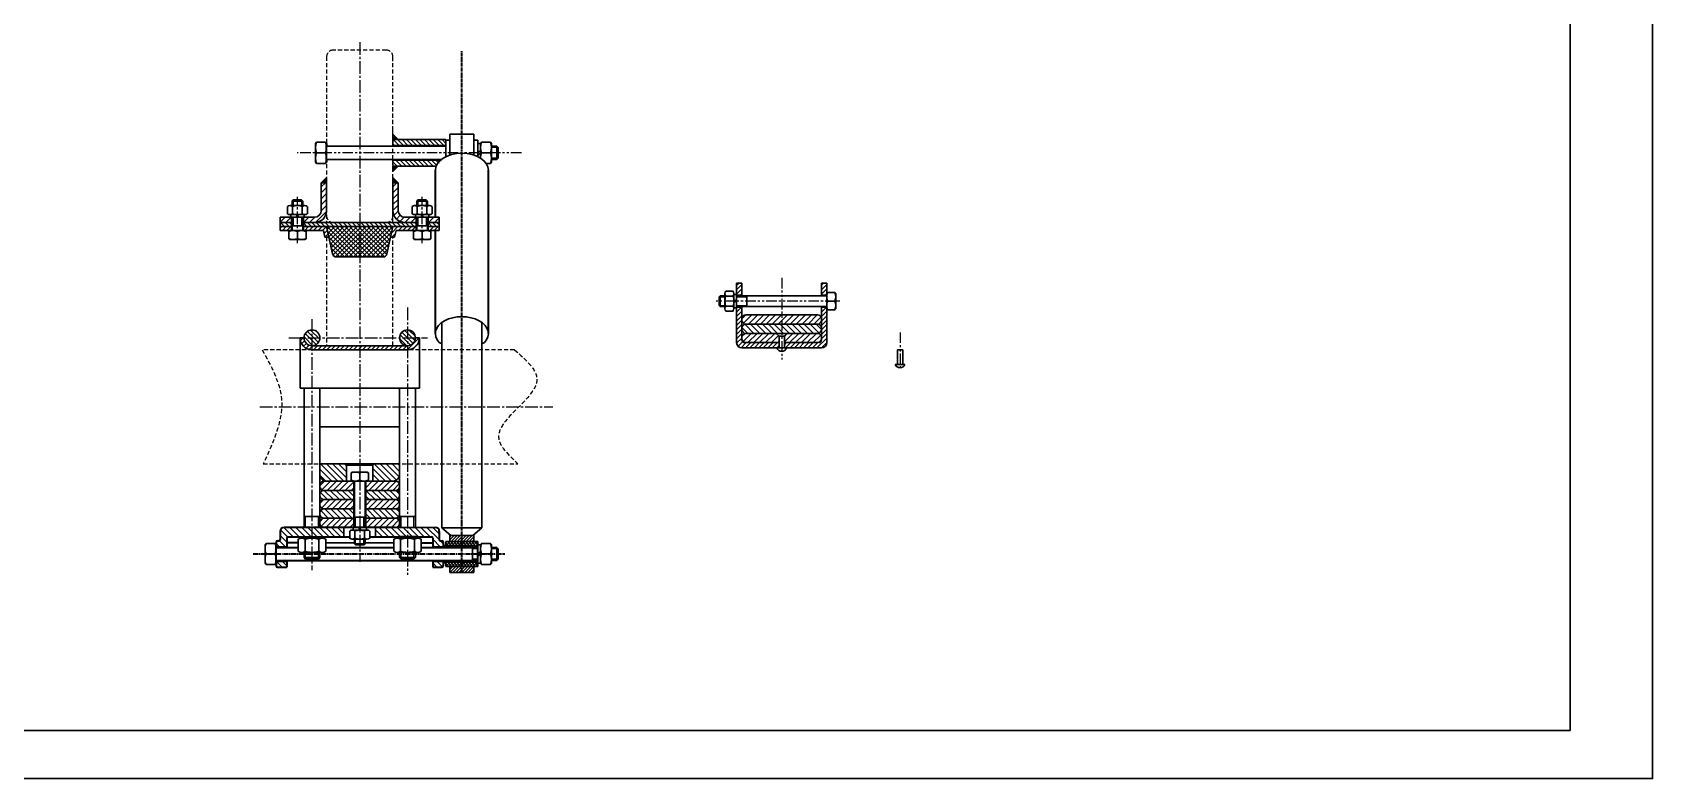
# Model space of a CAD drawing. Header units: millimetres. Extents: x -4667 to 8941, y -1665 to 5310.
# Drawn here: x 2495 to 3716, y 155 to 717 of the extents above; entities that cross this region are included whole.
import ezdxf

# ---------------------------------------------------------------- set-up
doc = ezdxf.new("R2010")
doc.units = ezdxf.units.MM
for name, pattern in [('CENTER2', [28.575, 19.05, -3.175, 3.175, -3.175]), ('DASHED2', [9.525, 6.35, -3.175]), ('PHANTOM2', [31.75, 15.875, -3.175, 3.175, -3.175, 3.175, -3.175])]:
    doc.linetypes.add(name, pattern=pattern)
for name, color, linetype in [('双点划线、', 3, 'PHANTOM2'), ('点划线', 6, 'CENTER2'), ('细实线', 3, 'CONTINUOUS'), ('虚线', 4, 'DASHED2')]:
    doc.layers.add(name, color=color, linetype=linetype)
doc.layers.add('粗实线', color=2, linetype='CONTINUOUS', lineweight=30)
pattern_1 = [(45, (2766.782, 573.96), (-2.24506, 2.24506), [])]

msp = doc.modelspace()

# ---------------------------------------------------------------- hatches: boundary and pattern name
at = {"layer": '粗实线', "ltscale": 0.5}
for points in [[(2766.8, 640.5), (2766.8, 636.5), (2770.8, 636.5)], [(2770.8, 616.5), (2766.8, 616.5), (2766.8, 612.5)], [(2712.8, 604), (2716.8, 604), (2716.8, 608)], [(2766.8, 608), (2766.8, 604), (2770.8, 604)]]:
    msp.add_hatch(color=256, dxfattribs=at).paths.add_polyline_path(points)
at = {"layer": '细实线', "ltscale": 0.5}
h = msp.add_hatch(dxfattribs=at)
h.set_pattern_fill('ANSI31', color=256, style=0)
h.set_pattern_definition([(45, (2711.782, 343.9932), (-2.245064, 2.245064), [])])
h.paths.add_polyline_path([(2831.3, 909.3, 0.414214), (2828.3, 912.3), (2801.3, 912.3), (2801.3, 905.3), (2828.3, 905.3, 0.414214), (2831.3, 908.3)], flags=17)
h.paths.add_polyline_path([(2801.3, 912.3), (2774.3, 912.3, 0.414214), (2771.3, 909.3), (2771.3, 908.3, 0.414214), (2774.3, 905.3), (2801.3, 905.3)], flags=17)
h.paths.add_polyline_path([(2801.3, 939.3), (2774.3, 939.3, 0.414214), (2771.3, 936.3), (2771.3, 935.3, 0.414214), (2774.3, 932.3), (2801.3, 932.3)], flags=17)
h.paths.add_polyline_path([(2831.3, 935.3), (2831.3, 936.3, 0.414214), (2828.3, 939.3), (2801.3, 939.3), (2801.3, 932.3), (2828.3, 932.3, 0.414214)], flags=17)
h.paths.add_polyline_path([(2828.3, 932.3, 0.414214), (2831.3, 935.3), (2831.3, 936.3, 0.414214), (2828.3, 939.3), (2801.3, 939.3), (2801.3, 932.3)])
h.paths.add_polyline_path([(2801.3, 932.3), (2801.3, 939.3), (2774.3, 939.3, 0.414214), (2771.3, 936.3), (2771.3, 935.3, 0.414214), (2774.3, 932.3)])
h.paths.add_polyline_path([(2774.3, 912.3, 0.414214), (2771.3, 909.3), (2771.3, 908.3, 0.414214), (2774.3, 905.3), (2801.3, 905.3), (2801.3, 912.3)], flags=17)
h.paths.add_polyline_path([(2828.3, 905.3, 0.414214), (2831.3, 908.3), (2831.3, 909.3, 0.414214), (2828.3, 912.3), (2801.3, 912.3), (2801.3, 905.3)], flags=17)
h.paths.add_polyline_path([(2737.3, 372), (2737.3, 379), (2714.8, 379, 0.414214), (2711.8, 376), (2711.8, 375, 0.414214), (2714.8, 372)])
h.paths.add_polyline_path([(2768.8, 372, 0.414214), (2771.8, 375), (2771.8, 376, 0.414214), (2768.8, 379), (2746.3, 379), (2746.3, 372)])
h.paths.add_polyline_path([(2714.8, 365, 0.414214), (2711.8, 362), (2711.8, 361, 0.414214), (2714.8, 358), (2737.3, 358), (2737.3, 365)])
h.paths.add_polyline_path([(2768.8, 358, 0.414214), (2771.8, 361), (2771.8, 362, 0.414214), (2768.8, 365), (2746.3, 365), (2746.3, 358)])
h.paths.add_polyline_path([(2737.3, 344), (2737.3, 351), (2714.8, 351, 0.414214), (2711.8, 348), (2711.8, 347, 0.414214), (2714.8, 344)])
h.paths.add_polyline_path([(2768.8, 344, 0.414214), (2771.8, 347), (2771.8, 348, 0.414214), (2768.8, 351), (2746.3, 351), (2746.3, 344), (2746.8, 344)])
h = msp.add_hatch(dxfattribs=at)
h.set_pattern_fill('ANSI31', color=256, scale=0.75, angle=90, style=0)
h.set_pattern_definition([(135, (2766.7821, 616.4564), (-1.6838, -1.6838), [])])
h.paths.add_polyline_path([(2766.8, 636.5), (2766.8, 632), (2806.8, 632), (2806.8, 636.5)])
edge = h.paths.add_edge_path()
edge.add_ellipse((2818.8, 613.4), major_axis=(-20, 0), ratio=0.642788, start_angle=324.1852, end_angle=346.4008, ccw=False)
edge.add_line((2802.6, 621), (2766.8, 621))
edge.add_line((2766.8, 621), (2766.8, 617))
edge.add_line((2766.8, 617), (2766.8, 616.5))
edge.add_line((2766.8, 616.5), (2770.8, 616.5))
edge.add_line((2770.8, 616.5), (2799.3, 616.5))
h = msp.add_hatch(dxfattribs=at)
h.set_pattern_fill('ANSI31', color=256, style=0)
h.set_pattern_definition(pattern_1)
h.paths.add_polyline_path([(2712.8, 583), (2712.8, 604), (2712.8, 604), (2716.8, 604), (2716.8, 583, -0.414214), (2707.8, 574), (2699.3, 574), (2699.3, 578), (2707.8, 578, 0.414214)])
h.paths.add_polyline_path([(2681.8, 578), (2690.3, 578), (2690.3, 574), (2681.8, 574)])
h = msp.add_hatch(dxfattribs=at)
h.set_pattern_fill('ANSI31', color=256, style=0)
h.set_pattern_definition(pattern_1)
h.paths.add_polyline_path([(2775.8, 574), (2784.3, 574), (2784.3, 578), (2775.8, 578, -0.414214), (2770.8, 583), (2770.8, 604), (2770.8, 604), (2766.8, 604), (2766.8, 583, 0.414214)])
h.paths.add_polyline_path([(2801.8, 574), (2801.8, 578), (2793.3, 578), (2793.3, 574)])
h = msp.add_hatch(dxfattribs=at)
h.set_pattern_fill('ANSI31', color=256, scale=0.75, angle=90, style=0)
h.set_pattern_definition([(135, (2681.7821, 570.96), (-1.6838, -1.6838), [])])
h.paths.add_polyline_path([(2784.3, 574), (2775.8, 574), (2741.8, 574), (2741.8, 571), (2784.3, 571)])
h.paths.add_polyline_path([(2801.8, 574), (2793.3, 574), (2793.3, 571), (2801.8, 571)])
h.paths.add_polyline_path([(2741.8, 574), (2707.8, 574), (2699.3, 574), (2699.3, 571), (2741.8, 571)])
h.paths.add_polyline_path([(2690.3, 574), (2681.8, 574), (2681.8, 571), (2690.3, 571)])
h = msp.add_hatch(dxfattribs=at)
h.set_pattern_fill('ANSI31', color=256, scale=0.75, style=0)
h.set_pattern_definition([(45, (2681.7821, 562.96), (-1.6838, 1.6838), [])])
h.paths.add_polyline_path([(2714.4, 568), (2715.5, 563), (2718.5, 563), (2716.8, 571), (2699.3, 571), (2699.3, 568), (2700.5, 568)])
h.paths.add_polyline_path([(2681.8, 571), (2681.8, 568), (2690.3, 568), (2690.3, 571)])
h.paths.add_polyline_path([(2784.3, 568), (2784.3, 571), (2766.8, 571), (2765, 563), (2768.1, 563), (2769.2, 568)])
h.paths.add_polyline_path([(2801.8, 568), (2801.8, 571), (2793.3, 571), (2793.3, 568), (2794.5, 568)])
h = msp.add_hatch(dxfattribs=at)
h.set_pattern_fill('ANSI37', color=256, scale=0.75, style=0)
h.set_pattern_definition([(45, (2716.7821, 547.96), (-1.6838, 1.6838), []), (135, (2716.7821, 547.96), (-1.6838, -1.6838), [])])
h.paths.add_polyline_path([(2741.8, 548), (2741.8, 571), (2716.8, 571), (2721.3, 550.3, 0.352819), (2724.2, 548)])
h.paths.add_polyline_path([(2759.4, 548, 0.352819), (2762.3, 550.3), (2766.8, 571), (2741.8, 571), (2741.8, 548)])
h = msp.add_hatch(dxfattribs=at)
h.set_pattern_fill('ANSI31', color=256, scale=0.75, style=0)
h.set_pattern_definition([(45, (3025.865, 479.4499), (-1.6838, 1.6838), [])])
h.paths.add_polyline_path([(3093.9, 510.2), (3089.9, 510.2), (3089.9, 497.4), (3089.9, 490.4), (3089.9, 486.4, -0.414214), (3086.9, 483.4), (3061.9, 483.4), (3061.9, 479.4), (3063.6, 479.4), (3089.9, 479.4, 0.414214), (3093.9, 483.4)])
h.paths.add_polyline_path([(3057.9, 483.4), (3032.9, 483.4), (3031.9, 483.4, -0.414214), (3029.9, 485.4), (3029.9, 490.4), (3029.9, 497.4), (3029.9, 510.2), (3025.9, 510.2), (3025.9, 509.7), (3025.9, 483.4, 0.414214), (3029.9, 479.4), (3057.9, 479.4)])
h.paths.add_polyline_path([(3029.9, 528.2), (3025.9, 528.2), (3025.9, 519.2), (3029.9, 519.2)])
h.paths.add_polyline_path([(3093.9, 528.2), (3089.9, 528.2), (3089.9, 519.2), (3093.9, 519.2)])
h = msp.add_hatch(dxfattribs=at)
h.set_pattern_fill('ANSI31', color=256, style=0)
h.set_pattern_definition([(45, (3029.865, 483.45), (-2.24506, 2.24506), [])])
h.paths.add_polyline_path([(3059.9, 504.4), (3032.9, 504.4, 0.414214), (3029.9, 501.4), (3029.9, 500.4, 0.414214), (3032.9, 497.4), (3059.9, 497.4)])
h.paths.add_polyline_path([(3086.9, 504.4), (3063.9, 504.4), (3059.9, 504.4), (3059.9, 497.4), (3063.9, 497.4), (3086.9, 497.4, 0.414214), (3089.9, 500.4), (3089.9, 501.4, 0.414214)])
h.paths.add_polyline_path([(3089.9, 487.4, 0.414214), (3086.9, 490.4), (3063.9, 490.4), (3061.9, 488.4), (3061.9, 483.4), (3086.9, 483.4, 0.414214), (3089.9, 486.4)])
h.paths.add_polyline_path([(3057.9, 488.4), (3055.8, 490.4), (3032.9, 490.4, 0.414214), (3029.9, 487.4), (3029.9, 486.4, 0.414214), (3032.9, 483.4), (3057.9, 483.4)])
h = msp.add_hatch(dxfattribs=at)
h.set_pattern_fill('ANSI31', color=256, scale=0.75, angle=90, style=0)
h.set_pattern_definition([(135, (2699.7821, 480.9932), (-1.6838, -1.6838), [])])
h.paths.add_polyline_path([(2705.8, 493, 0.414214), (2699.8, 487), (2705.8, 487)])
h.paths.add_polyline_path([(2711.8, 487, 0.414214), (2705.8, 493), (2705.8, 487)])
h.paths.add_polyline_path([(2711.8, 487), (2705.8, 487), (2705.8, 481, 0.414214)])
h.paths.add_polyline_path([(2705.8, 487), (2699.8, 487, 0.414214), (2705.8, 481)])
h.paths.add_polyline_path([(2777.8, 493, 0.414214), (2771.8, 487), (2777.8, 487)])
h.paths.add_polyline_path([(2783.8, 487, 0.414214), (2777.8, 493), (2777.8, 487)])
h.paths.add_polyline_path([(2777.8, 481, 0.414214), (2783.8, 487), (2777.8, 487)])
h.paths.add_polyline_path([(2777.8, 481), (2777.8, 487), (2771.8, 487, 0.414214)])
h = msp.add_hatch(dxfattribs=at)
h.set_pattern_fill('ANSI31', color=256, angle=90, style=0)
h.set_pattern_definition([(135, (3029.865, 490.45), (-2.24506, -2.24506), [])])
h.paths.add_polyline_path([(3059.9, 497.4), (3032.9, 497.4, 0.414214), (3029.9, 494.4), (3029.9, 493.4, 0.414214), (3032.9, 490.4), (3059.9, 490.4)])
h.paths.add_polyline_path([(3089.9, 493.4), (3089.9, 494.4, 0.414214), (3086.9, 497.4), (3063.9, 497.4), (3059.9, 497.4), (3059.9, 490.4), (3061.9, 490.4), (3063.9, 490.4), (3086.9, 490.4, 0.414214)])
h = msp.add_hatch(dxfattribs=at)
h.set_pattern_fill('ANSI31', color=256, scale=0.75, style=0)
h.set_pattern_definition([(45, (2696.7821, 477.9932), (-1.6838, 1.6838), [])])
h.paths.add_polyline_path([(2705.8, 481), (2705.8, 478), (2741.8, 478), (2741.8, 481)])
h.paths.add_polyline_path([(2777.8, 478), (2777.8, 481), (2741.8, 481), (2741.8, 478)])
h.paths.add_polyline_path([(2786.8, 487), (2783.8, 487, -0.414214), (2777.8, 481), (2777.8, 478, 0.414214)])
h.paths.add_polyline_path([(2699.8, 487), (2696.8, 487, 0.414214), (2705.8, 478), (2705.8, 481, -0.414214)])
h = msp.add_hatch(dxfattribs=at)
h.set_pattern_fill('ANSI31', color=256, angle=90, style=0)
h.set_pattern_definition([(135, (2711.782, 378.9932), (-2.24506, -2.24506), [])])
h.paths.add_polyline_path([(2731.8, 379), (2731.8, 392), (2711.8, 392), (2711.8, 384, 0.414214), (2716.8, 379)])
h.paths.add_polyline_path([(2766.8, 379, 0.414214), (2771.8, 384), (2771.8, 392), (2751.8, 392), (2751.8, 379)])
h = msp.add_hatch(dxfattribs=at)
h.set_pattern_fill('ANSI31', color=256, angle=90, style=0)
h.set_pattern_definition([(135, (2678.782, 313.9932), (-2.245064, -2.245064), [])])
h.paths.add_polyline_path([(2729.8, 344), (2705.8, 344), (2705.8, 337), (2712.3, 337), (2729.8, 337)])
h.paths.add_polyline_path([(2705.8, 344), (2684.8, 344, 0.414214), (2681.8, 341), (2681.8, 335, -0.414214), (2680.8, 334), (2679.8, 334, 0.414214), (2678.8, 333), (2678.8, 329.5), (2686.8, 329.5), (2686.8, 336, -0.414214), (2687.8, 337), (2705.8, 337)])
h.paths.add_polyline_path([(2686.8, 318.5), (2678.8, 318.5), (2678.8, 316.9), (2678.8, 315, 0.414214), (2679.8, 314), (2686.8, 314)])
h.paths.add_polyline_path([(2777.8, 344), (2753.8, 344), (2753.8, 337), (2777.8, 337)])
h.paths.add_polyline_path([(2801.8, 341, 0.414214), (2798.8, 344), (2777.8, 344), (2777.8, 337), (2795.8, 337, -0.414214), (2796.8, 336), (2796.8, 329.5), (2804.8, 329.5), (2804.8, 333, 0.414214), (2803.8, 334), (2802.8, 334, -0.414214), (2801.8, 335)])
h.paths.add_polyline_path([(2804.8, 318.5), (2796.8, 318.5), (2796.8, 314), (2801.8, 314), (2803.8, 314, 0.414214), (2804.8, 315)])
h.paths.add_polyline_path([(2771.8, 354), (2771.8, 355, 0.414214), (2768.8, 358), (2746.3, 358), (2746.3, 351), (2768.8, 351, 0.414214)])
h.paths.add_polyline_path([(2737.3, 358), (2714.8, 358, 0.414214), (2711.8, 355), (2711.8, 354, 0.414214), (2714.8, 351), (2737.3, 351)])
h.paths.add_polyline_path([(2737.3, 372), (2714.8, 372, 0.414214), (2711.8, 369), (2711.8, 368, 0.414214), (2714.8, 365), (2737.3, 365)])
h.paths.add_polyline_path([(2771.8, 368), (2771.8, 369, 0.414214), (2768.8, 372), (2746.3, 372), (2746.3, 365), (2768.8, 365, 0.414214)])
h = msp.add_hatch(dxfattribs=at)
h.set_pattern_fill('ANSI37', color=256, scale=0.5, style=0)
h.set_pattern_definition([(45, (2806.7821, 314.4932), (-1.12253, 1.12253), []), (135, (2806.7821, 314.4932), (-1.12253, -1.12253), [])])
h.paths.add_polyline_path([(2818.8, 333.5), (2806.8, 333.5), (2806.8, 330), (2818.8, 330)])
h.paths.add_polyline_path([(2830.8, 333.5), (2818.8, 333.5), (2818.8, 330), (2830.8, 330), (2830.8, 331)])
h.paths.add_polyline_path([(2830.8, 318), (2818.8, 318), (2818.8, 314.5), (2830.8, 314.5)])
h.paths.add_polyline_path([(2818.8, 318), (2806.8, 318), (2806.8, 314.5), (2818.8, 314.5)])
h = msp.add_hatch(dxfattribs=at)
h.set_pattern_fill('ANSI31', color=256, scale=0.5, style=0)
h.set_pattern_definition([(45, (2809.7821, 309.9932), (-1.12253, 1.12253), [])])
h.paths.add_polyline_path([(2818.8, 338), (2818.8, 333.5), (2827.8, 333.5), (2827.8, 338)])
h.paths.add_polyline_path([(2827.8, 310), (2827.8, 314.5), (2809.8, 314.5), (2809.8, 310)])
h.paths.add_polyline_path([(2818.8, 333.5), (2818.8, 338), (2809.8, 338), (2809.8, 333.5)])

# ---------------------------------------------------------------- linework, layer by layer
at = {"layer": '双点划线、', "ltscale": 0.5}
for p, q in [((2863.7, 626.5), (2694.7, 626.5)), ((3059.9, 532.2), (3059.9, 470.7)), ((3103.8, 514.7), (3010.6, 514.7)), ((3149.1, 491.1), (3149.1, 462.7))]:
    msp.add_line(p, q, dxfattribs=at)
at = {"layer": '点划线', "ltscale": 0.5}
for p, q in [((2741.8, 710), (2741.8, 318.2)), ((2694.8, 558.5), (2694.8, 593.4)), ((2788.8, 558.5), (2788.8, 593.4)), ((2705.8, 501.1), (2705.8, 311.8)), ((2777.8, 509.8), (2777.8, 308.3)), ((2688.4, 487), (2792.8, 487)), ((2666.5, 435), (2887.3, 435))]:
    msp.add_line(p, q, dxfattribs=at)
at = {"layer": '点划线', "lineweight": 35, "ltscale": 0.1375}
msp.add_line((2818.8, 310.7), (2818.8, 703.4), dxfattribs=at)
at = {"layer": '点划线', "lineweight": 35, "ltscale": 0.2}
msp.add_line((2661.4, 324), (2851.1, 324), dxfattribs=at)
at = {"layer": '粗实线', "ltscale": 0.5}
for p, q in [((2766.8, 636.5), (2766.8, 640.5)), ((2770.8, 636.5), (2766.8, 640.5)), ((2806.8, 636.5), (2766.8, 636.5)), ((2766.8, 636.5), (2770.8, 636.5)), ((2766.8, 636), (2766.8, 631.5)), ((2806.8, 636.5), (2806.8, 623.7)), ((2806.8, 636), (2809.8, 636)), ((2827.8, 640.5), (2809.8, 640.5)), ((2809.8, 640.5), (2827.8, 640.5)), ((2809.8, 640.5), (2809.8, 624.9)), ((2827.8, 640.5), (2827.8, 624.9)), ((2827.8, 636), (2830.8, 636)), ((2830.8, 636), (2830.8, 623.7)), ((2709.2, 634.5), (2708.4, 633.5)), ((2708.4, 619.4), (2708.4, 633.5)), ((2716, 634.5), (2709.2, 634.5)), ((2709.2, 626.5), (2716, 626.5)), ((2716, 634.5), (2716.8, 633.5)), ((2716.8, 619.4), (2716.8, 633.5)), ((2716.8, 620.5), (2716.8, 632.5)), ((2806.8, 631.5), (2716.8, 631.5)), ((2806.8, 632), (2766.8, 632)), ((2832.8, 628.5), (2830.8, 626.5)), ((2832.8, 626.5), (2830.8, 624.5)), ((2833.6, 634.5), (2832.8, 633.5)), ((2832.8, 633.5), (2832.8, 622.6)), ((2832.8, 632.5), (2832.8, 622.5)), ((2833.6, 634.5), (2840.4, 634.5)), ((2840.4, 626.5), (2833.6, 626.5)), ((2840.4, 634.5), (2841.2, 633.5)), ((2841.2, 633.5), (2841.2, 619.4)), ((2709.2, 618.5), (2708.4, 619.4)), ((2716, 618.5), (2709.2, 618.5)), ((2716, 618.5), (2716.8, 619.4)), ((2803.2, 621.5), (2716.8, 621.5)), ((2766.8, 621.5), (2766.8, 617)), ((2802.6, 621), (2766.8, 621)), ((2799.3, 616.5), (2766.8, 616.5)), ((2766.8, 616.5), (2766.8, 612.5)), ((2766.8, 616.5), (2770.8, 616.5)), ((2770.8, 616.5), (2766.8, 612.5)), ((2837.2, 618.5), (2840.4, 618.5)), ((2840.4, 618.5), (2841.2, 619.4)), ((2716.8, 608), (2712.8, 604)), ((2716.8, 604), (2712.8, 604)), ((2712.8, 604), (2712.8, 583)), ((2712.8, 604), (2716.8, 604)), ((2712.8, 604), (2716.8, 604)), ((2712.8, 604), (2716.8, 604)), ((2716.8, 604), (2716.8, 608)), ((2716.8, 583), (2716.8, 604)), ((2716.8, 604), (2716.8, 583)), ((2766.8, 604), (2766.8, 608)), ((2766.8, 608), (2770.8, 604)), ((2766.8, 583), (2766.8, 604)), ((2766.8, 604), (2770.8, 604)), ((2770.8, 604), (2766.8, 604)), ((2770.8, 604), (2766.8, 604)), ((2770.8, 604), (2770.8, 583)), ((2700.4, 586.8), (2689.2, 586.8)), ((2783.2, 586.8), (2794.4, 586.8)), ((2707.8, 578), (2681.8, 578)), ((2681.8, 578), (2681.8, 574)), ((2687.3, 580.6), (2687.3, 586.1)), ((2700.4, 580), (2689.2, 580)), ((2699.8, 580), (2689.8, 580)), ((2689.8, 578), (2689.8, 580)), ((2690.3, 568), (2690.3, 578)), ((2691, 580.6), (2691, 586.1)), ((2694, 580), (2694.8, 578)), ((2694.8, 580), (2695.6, 578)), ((2697.4, 580), (2697.4, 580)), ((2698.5, 580.6), (2698.5, 586.1)), ((2699.3, 568), (2699.3, 578)), ((2699.8, 578), (2699.8, 580)), ((2702.3, 580.6), (2702.3, 586.1)), ((2775.8, 578), (2801.8, 578)), ((2781.3, 580.6), (2781.3, 586.1)), ((2783.2, 580), (2794.4, 580)), ((2783.8, 580), (2793.8, 580)), ((2783.8, 578), (2783.8, 580)), ((2784.3, 568), (2784.3, 578)), ((2785, 580.6), (2785, 586.1)), ((2786.2, 580), (2786.2, 580)), ((2788, 580), (2788.8, 578)), ((2788.8, 580), (2789.6, 578)), ((2792.5, 580.6), (2792.5, 586.1)), ((2793.3, 568), (2793.3, 578)), ((2793.8, 578), (2793.8, 580)), ((2796.3, 580.6), (2796.3, 586.1)), ((2801.8, 578), (2801.8, 574)), ((2681.8, 574), (2690.8, 574)), ((2681.8, 571), (2681.8, 574)), ((2681.8, 571), (2681.8, 568)), ((2690.8, 571), (2681.8, 571)), ((2681.8, 568), (2714.4, 568)), ((2689, 568), (2688.3, 567.3)), ((2688.3, 567.3), (2688.3, 561.8)), ((2689, 561.2), (2688.3, 561.8)), ((2689, 568), (2700.5, 568)), ((2694.8, 567.3), (2694.8, 561.8)), ((2698.8, 574), (2707.8, 574)), ((2741.8, 571), (2698.8, 571)), ((2701.3, 567.3), (2700.5, 568)), ((2701.3, 561.8), (2700.5, 561.2)), ((2701.3, 567.3), (2701.3, 561.8)), ((2707.8, 574), (2741.8, 574)), ((2714.4, 568), (2715.5, 563)), ((2718.5, 563), (2715.5, 563)), ((2716.8, 571), (2721.3, 550.3)), ((2775.8, 574), (2741.8, 574)), ((2741.8, 571), (2784.8, 571)), ((2766.8, 571), (2762.3, 550.3)), ((2765, 563), (2768.1, 563)), ((2769.2, 568), (2768.1, 563)), ((2801.8, 568), (2769.2, 568)), ((2784.8, 574), (2775.8, 574)), ((2782.3, 567.3), (2783, 568)), ((2782.3, 567.3), (2782.3, 561.8)), ((2782.3, 561.8), (2783, 561.2)), ((2794.5, 568), (2783, 568)), ((2788.8, 567.3), (2788.8, 561.8)), ((2801.8, 574), (2792.8, 574)), ((2792.8, 571), (2801.8, 571)), ((2794.5, 568), (2795.3, 567.3)), ((2794.5, 561.2), (2795.3, 561.8)), ((2795.3, 567.3), (2795.3, 561.8)), ((2801.8, 571), (2801.8, 574)), ((2801.8, 571), (2801.8, 568)), ((2689, 561.2), (2700.5, 561.2)), ((2794.5, 561.2), (2783, 561.2)), ((2741.8, 548), (2724.2, 548)), ((2741.8, 548), (2759.4, 548)), ((3025.9, 528.2), (3025.9, 483.4)), ((3029.9, 528.2), (3025.9, 528.2)), ((3029.9, 528.2), (3029.9, 518.7)), ((3089.9, 528.2), (3089.9, 518.7)), ((3089.9, 528.2), (3093.9, 528.2)), ((3093.9, 528.2), (3093.9, 483.4)), ((3017.1, 520.4), (3017.1, 509.1)), ((3023.2, 522.2), (3017.7, 522.2)), ((3023.2, 518.5), (3017.7, 518.5)), ((3023.9, 520.4), (3023.9, 509.1)), ((3023.9, 519.7), (3023.9, 509.7)), ((3025.9, 519.7), (3023.9, 519.7)), ((3023.9, 517.4), (3023.9, 517.4)), ((3023.9, 514.7), (3025.9, 515.6)), ((3023.9, 513.9), (3025.9, 514.7)), ((3025.9, 519.7), (3025.9, 509.7)), ((3094.5, 521.2), (3093.9, 520.5)), ((3093.9, 509), (3093.9, 520.5)), ((3094.5, 521.2), (3100, 521.2)), ((3100, 514.7), (3094.5, 514.7)), ((3100, 521.2), (3100.6, 520.5)), ((3100.6, 509), (3100.6, 520.5)), ((3023.2, 511), (3017.7, 511)), ((3023.2, 507.2), (3017.7, 507.2)), ((3025.9, 509.7), (3023.9, 509.7)), ((3029.9, 510.7), (3029.9, 497.4)), ((3029.9, 501.4), (3029.9, 500.4)), ((3063.9, 504.4), (3032.9, 504.4)), ((3063.9, 504.4), (3086.9, 504.4)), ((3089.9, 510.7), (3089.9, 497.4)), ((3089.9, 501.4), (3089.9, 500.4)), ((3093.9, 509), (3094.5, 508.2)), ((3094.5, 508.2), (3100, 508.2)), ((3100.6, 509), (3100, 508.2)), ((2803.8, 343.7), (2803.8, 498.7)), ((2833.8, 498.7), (2833.8, 343.7)), ((3029.9, 497.4), (3029.9, 490.4)), ((3029.9, 494.4), (3029.9, 493.4)), ((3029.9, 490.4), (3029.9, 485.4)), ((3063.9, 497.4), (3032.9, 497.4)), ((3063.9, 490.4), (3032.9, 490.4)), ((3055.8, 490.4), (3057.9, 488.4)), ((3057.9, 490.4), (3059.9, 490.4)), ((3061.9, 490.4), (3059.9, 490.4)), ((3061.9, 488.4), (3063.9, 490.4)), ((3063.9, 497.4), (3086.9, 497.4)), ((3063.9, 490.4), (3086.9, 490.4)), ((3089.9, 497.4), (3089.9, 490.4)), ((3089.9, 494.4), (3089.9, 493.4)), ((3089.9, 490.4), (3089.9, 485.4)), ((2696.8, 487), (2696.8, 449.1)), ((2699.8, 487), (2696.8, 487)), ((2705.8, 481), (2741.8, 481)), ((2705.8, 478), (2741.8, 478)), ((2777.8, 481), (2741.8, 481)), ((2777.8, 478), (2741.8, 478)), ((2783.8, 487), (2786.8, 487)), ((2786.8, 487), (2786.8, 449.1)), ((3029.9, 487.4), (3029.9, 486.4)), ((3063.9, 479.4), (3029.9, 479.4)), ((3032.9, 483.4), (3031.9, 483.4)), ((3057.8, 483.4), (3032.9, 483.4)), ((3055.9, 479.4), (3089.9, 479.4)), ((3057.9, 479.4), (3056.2, 479.4)), ((3057.9, 479.4), (3057.9, 488.4)), ((3061.9, 488.4), (3057.9, 488.4)), ((3059.9, 479.4), (3057.9, 479.4)), ((3059.9, 479.4), (3061.9, 479.4)), ((3061.9, 479.4), (3061.9, 488.4)), ((3061.9, 483.4), (3086.9, 483.4)), ((3061.9, 479.4), (3063.6, 479.4)), ((3089.9, 487.4), (3089.9, 486.4)), ((3147.1, 466.9), (3147.1, 477.9)), ((3147.1, 477.9), (3149.1, 477.9)), ((3151.1, 477.9), (3149.1, 477.9)), ((3151.1, 466.9), (3151.1, 477.9)), ((3147.1, 466.9), (3145.4, 466.9)), ((3149.1, 466.9), (3147.1, 466.9)), ((3149.1, 466.9), (3151.1, 466.9)), ((3151.1, 466.9), (3152.8, 466.9)), ((2696.8, 449.1), (2741.8, 449.1)), ((2699.8, 449.1), (2699.8, 344)), ((2711.8, 449.1), (2711.8, 344)), ((2786.8, 449.1), (2741.8, 449.1)), ((2771.8, 449.1), (2771.8, 344)), ((2783.8, 449.1), (2783.8, 344)), ((2711.8, 420), (2767.8, 420)), ((2771.8, 420), (2767.8, 420)), ((2771.8, 392), (2711.8, 392)), ((2731.8, 391), (2730.8, 392)), ((2731.8, 391), (2731.8, 379)), ((2731.8, 391), (2751.8, 391)), ((2751.8, 391), (2752.8, 392)), ((2751.8, 391), (2751.8, 379)), ((2711.8, 379), (2711.8, 372)), ((2737.8, 379), (2714.8, 379)), ((2735.3, 385.1), (2736, 385.8)), ((2735.3, 379.6), (2735.3, 385.1)), ((2735.3, 379.6), (2736, 379)), ((2747.5, 385.8), (2736, 385.8)), ((2747.5, 379), (2736, 379)), ((2737.3, 379), (2737.3, 344)), ((2741.8, 385.1), (2741.8, 379.6)), ((2745.8, 379), (2768.8, 379)), ((2746.3, 379), (2746.3, 344)), ((2747.5, 385.8), (2748.3, 385.1)), ((2747.5, 379), (2748.3, 379.6)), ((2748.3, 379.6), (2748.3, 385.1)), ((2711.8, 376), (2711.8, 375)), ((2711.8, 372), (2711.8, 365)), ((2711.8, 369), (2711.8, 368)), ((2737.8, 372), (2714.8, 372)), ((2745.8, 372), (2768.8, 372)), ((2771.8, 376), (2771.8, 375)), ((2771.8, 369), (2771.8, 368)), ((2711.8, 365), (2711.8, 358)), ((2711.8, 362), (2711.8, 361)), ((2711.8, 358), (2711.8, 351)), ((2711.8, 355), (2711.8, 354)), ((2737.8, 365), (2714.8, 365)), ((2737.8, 358), (2714.8, 358)), ((2745.8, 365), (2768.8, 365)), ((2745.8, 358), (2768.8, 358)), ((2771.8, 362), (2771.8, 361)), ((2771.8, 355), (2771.8, 354)), ((2711.8, 351), (2711.8, 344)), ((2711.8, 344), (2798.8, 344)), ((2737.8, 351), (2714.8, 351)), ((2729.8, 344), (2729.8, 337)), ((2736.2, 342), (2747.4, 342)), ((2736.8, 344), (2746.8, 344)), ((2736.8, 344), (2736.8, 342)), ((2736.8, 342), (2746.8, 342)), ((2739.2, 342), (2739.2, 342)), ((2741.8, 342), (2741, 344)), ((2742.6, 342), (2741.8, 344)), ((2745.8, 351), (2768.8, 351)), ((2746.8, 344), (2746.8, 342)), ((2753.8, 344), (2753.8, 337)), ((2771.8, 348), (2771.8, 347)), ((2833.8, 343.7), (2803.8, 343.7)), ((2803.8, 343.7), (2810.5, 338)), ((2833.8, 343.7), (2827.1, 338)), ((2671.2, 332), (2670.4, 331.1)), ((2670.4, 316.9), (2670.4, 331.1)), ((2678, 332), (2671.2, 332)), ((2678, 332), (2678.8, 331.1)), ((2678.8, 316.9), (2678.8, 331.1)), ((2678.8, 318), (2678.8, 330)), ((2705.8, 337), (2694.3, 337)), ((2695.4, 326.1), (2695.4, 335.1)), ((2713.6, 336), (2698, 336)), ((2698.8, 336), (2698.8, 337)), ((2705.8, 336), (2698.8, 336)), ((2700.6, 326.1), (2700.6, 335.1)), ((2703.8, 336), (2704.8, 337)), ((2705.8, 336), (2706.8, 337)), ((2705.8, 336), (2712.8, 336)), ((2711, 326.1), (2711, 335.1)), ((2712.8, 336), (2712.8, 337)), ((2716.2, 326.1), (2716.2, 335.1)), ((2716.2, 332.4), (2737.8, 332.4)), ((2734.3, 341.3), (2734.3, 335.8)), ((2736.2, 335.2), (2747.4, 335.2)), ((2738, 341.3), (2738, 335.8)), ((2745.5, 341.3), (2745.5, 335.8)), ((2745.8, 332.4), (2767.4, 332.4)), ((2749.3, 341.3), (2749.3, 335.8)), ((2767.4, 326.1), (2767.4, 335.1)), ((2770, 336), (2785.6, 336)), ((2770.8, 336), (2770.8, 337)), ((2777.8, 336), (2770.8, 336)), ((2772.6, 326.1), (2772.6, 335.1)), ((2777.8, 336), (2776.8, 337)), ((2777.8, 337), (2789.2, 337)), ((2777.8, 336), (2784.8, 336)), ((2779.8, 336), (2778.8, 337)), ((2783, 326.1), (2783, 335.1)), ((2784.8, 336), (2784.8, 337)), ((2788.2, 326.1), (2788.2, 335.1)), ((2806.8, 333.5), (2830.8, 333.5)), ((2806.8, 333.5), (2806.8, 329)), ((2806.8, 330), (2830.8, 330)), ((2809.8, 338), (2827.8, 338)), ((2809.8, 338), (2809.8, 333.5)), ((2827.8, 338), (2827.8, 333.5)), ((2830.8, 331), (2830.8, 317)), ((2833.6, 332), (2832.8, 331.1)), ((2832.8, 331.1), (2832.8, 316.9)), ((2832.8, 330), (2832.8, 318)), ((2833.6, 332), (2840.4, 332)), ((2840.4, 332), (2841.2, 331.1)), ((2841.2, 331.1), (2841.2, 316.9)), ((2671.2, 324), (2678, 324)), ((2713.6, 325.2), (2698, 325.2)), ((2770, 325.2), (2785.6, 325.2)), ((2806.8, 329), (2804.8, 329)), ((2806.8, 319), (2804.8, 319)), ((2806.8, 314.5), (2806.8, 319)), ((2806.8, 318), (2830.8, 318)), ((2832.8, 326), (2830.8, 324)), ((2832.8, 324), (2830.8, 322)), ((2840.4, 324), (2833.6, 324)), ((2671.2, 316), (2670.4, 316.9)), ((2678, 316), (2671.2, 316)), ((2678, 316), (2678.8, 316.9)), ((2806.8, 314.5), (2830.8, 314.5)), ((2809.8, 310), (2809.8, 314.5)), ((2809.8, 310), (2827.8, 310)), ((2827.8, 310), (2827.8, 314.5)), ((2833.6, 316), (2832.8, 316.9)), ((2833.6, 316), (2840.4, 316)), ((2840.4, 316), (2841.2, 316.9))]:
    msp.add_line(p, q, dxfattribs=at)
at = {"layer": '粗实线', "lineweight": 35, "ltscale": 0.0875}
for p, q in [((2716.8, 633.5), (2716.8, 632)), ((2716.8, 621), (2716.8, 619.4)), ((2678.8, 333), (2678.8, 329.5)), ((2804.8, 333), (2804.8, 329.5)), ((2678.8, 318.5), (2678.8, 315)), ((2804.8, 318.5), (2804.8, 315))]:
    msp.add_line(p, q, dxfattribs=at)
at = {"layer": '粗实线', "lineweight": 35, "ltscale": 0.1375}
for p, q in [((2716.8, 626.5), (2716.8, 632)), ((2716.8, 621), (2716.8, 626.5)), ((2798.8, 578), (2798.8, 613.4)), ((2838.8, 490.2), (2838.8, 613.4)), ((2798.8, 490.2), (2798.8, 568)), ((2830.8, 319), (2830.8, 333.5)), ((2678.8, 324), (2678.8, 329.5)), ((2678.8, 318.5), (2678.8, 324)), ((2686.8, 329), (2686.8, 329.5)), ((2796.8, 329), (2796.8, 329.5)), ((2796.8, 318.5), (2796.8, 319)), ((2804.8, 329), (2804.8, 329.5)), ((2804.8, 318.5), (2804.8, 319)), ((2830.8, 314.5), (2830.8, 319))]:
    msp.add_line(p, q, dxfattribs=at)
at = {"layer": '粗实线'}
for p, q in [((2830.8, 633.5), (2832.8, 633.5)), ((2841.1, 631.5), (2845.2, 631.5)), ((2845.2, 631.5), (2846.2, 630.5)), ((2845.2, 631.5), (2845.2, 621.5)), ((2846.2, 630.5), (2846.2, 622.5)), ((2841.1, 621.5), (2845.2, 621.5)), ((2846.2, 622.5), (2845.2, 621.5)), ((2690.8, 590.2), (2691.6, 591)), ((2690.8, 590.2), (2698.8, 590.2)), ((2690.8, 586.8), (2690.8, 590.2)), ((2691.6, 591), (2698, 591)), ((2698, 591), (2698.8, 590.2)), ((2698.8, 586.8), (2698.8, 590.2)), ((2785.6, 591), (2784.8, 590.2)), ((2792.8, 590.2), (2784.8, 590.2)), ((2784.8, 586.8), (2784.8, 590.2)), ((2792, 591), (2785.6, 591)), ((2792.8, 590.2), (2792, 591)), ((2792.8, 586.8), (2792.8, 590.2)), ((2690.8, 567.9), (2690.8, 578)), ((2698.8, 567.9), (2698.8, 578)), ((2784.8, 567.9), (2784.8, 578)), ((2792.8, 567.9), (2792.8, 578)), ((2690.8, 571.5), (2698.8, 571.5)), ((2792.8, 571.5), (2784.8, 571.5)), ((3012.8, 517.9), (3013.6, 518.7)), ((3012.8, 511.5), (3012.8, 517.9)), ((3013.6, 510.7), (3013.6, 518.7)), ((3017.1, 518.7), (3013.6, 518.7)), ((3029.9, 519.2), (3025.9, 519.2)), ((3093.9, 518.7), (3025.9, 518.7)), ((3033.6, 510.7), (3033.6, 518.7)), ((3089.9, 519.2), (3093.9, 519.2)), ((3013.6, 510.7), (3012.8, 511.5)), ((3017.1, 510.7), (3013.6, 510.7)), ((3093.9, 510.7), (3025.9, 510.7)), ((3029.9, 510.2), (3025.9, 510.2)), ((3089.9, 510.2), (3093.9, 510.2)), ((2737.8, 379), (2737.8, 344)), ((2745.8, 379), (2745.8, 344)), ((2699.8, 352.2), (2711.8, 352.2)), ((2745.8, 351.7), (2737.8, 351.7)), ((2783.8, 352.2), (2771.8, 352.2)), ((2737.8, 335.2), (2737.8, 331.7)), ((2738.6, 330.9), (2737.8, 331.7)), ((2745.8, 331.7), (2737.8, 331.7)), ((2745, 330.9), (2738.6, 330.9)), ((2745.8, 331.7), (2745, 330.9)), ((2745.8, 335.2), (2745.8, 331.7)), ((2830.8, 331), (2832.8, 331)), ((2699.8, 325.2), (2699.8, 321.4)), ((2699.8, 321.4), (2701, 320.2)), ((2699.8, 321.4), (2711.8, 321.4)), ((2701, 320.2), (2710.6, 320.2)), ((2710.6, 320.2), (2711.8, 321.4)), ((2711.8, 325.2), (2711.8, 321.4)), ((2771.8, 325.2), (2771.8, 321.4)), ((2773, 320.2), (2771.8, 321.4)), ((2783.8, 321.4), (2771.8, 321.4)), ((2782.6, 320.2), (2773, 320.2)), ((2783.8, 321.4), (2782.6, 320.2)), ((2783.8, 325.2), (2783.8, 321.4)), ((2826.8, 329), (2826.8, 319)), ((2841.1, 329), (2845.2, 329)), ((2841.1, 319), (2845.2, 319)), ((2845.2, 329), (2846.2, 328)), ((2845.2, 329), (2845.2, 319)), ((2846.2, 320), (2845.2, 319)), ((2846.2, 328), (2846.2, 320)), ((2830.8, 317), (2832.8, 317))]:
    msp.add_line(p, q, dxfattribs=at)
at = {"layer": '粗实线', "lineweight": 35}
for p, q in [((2768.8, 344), (2684.8, 344)), ((2695.4, 332.4), (2686.8, 332.4)), ((2687.8, 337), (2734.3, 337)), ((2749.3, 337), (2795.8, 337)), ((2788.2, 332.4), (2796.8, 332.4))]:
    msp.add_line(p, q, dxfattribs=at)
at = {"layer": '粗实线', "lineweight": 35, "ltscale": 0.025}
for p, q in [((2679.8, 334), (2680.8, 334)), ((2802.8, 334), (2803.8, 334))]:
    msp.add_line(p, q, dxfattribs=at)
at = {"layer": '粗实线', "lineweight": 35, "ltscale": 0.15}
for p, q in [((2681.8, 341), (2681.8, 335)), ((2801.8, 341), (2801.8, 335))]:
    msp.add_line(p, q, dxfattribs=at)
at = {"layer": '粗实线', "lineweight": 35, "ltscale": 0.1875}
for p, q in [((2686.8, 336), (2686.8, 329.5)), ((2796.8, 336), (2796.8, 329.5))]:
    msp.add_line(p, q, dxfattribs=at)
at = {"layer": '粗实线', "lineweight": 35, "ltscale": 0.1625}
for p, q in [((2699.3, 337), (2705.8, 337)), ((2705.8, 337), (2712.3, 337)), ((2777.8, 337), (2771.3, 337)), ((2784.3, 337), (2777.8, 337))]:
    msp.add_line(p, q, dxfattribs=at)
at = {"layer": '粗实线', "lineweight": 35, "ltscale": 0.2}
for p, q in [((2804.8, 330.5), (2806.8, 330.5)), ((2678.8, 329.5), (2686.8, 329.5)), ((2678.8, 329), (2695.4, 329)), ((2678.8, 319), (2830.8, 319)), ((2678.8, 318.5), (2686.8, 318.5)), ((2716.2, 329), (2767.4, 329)), ((2788.2, 329), (2830.8, 329)), ((2796.8, 329.5), (2804.8, 329.5)), ((2796.8, 318.5), (2804.8, 318.5)), ((2804.8, 317.5), (2806.8, 317.5))]:
    msp.add_line(p, q, dxfattribs=at)
at = {"layer": '粗实线', "lineweight": 35, "ltscale": 0.1125}
for p, q in [((2686.8, 319), (2686.8, 314)), ((2796.8, 318.5), (2796.8, 314))]:
    msp.add_line(p, q, dxfattribs=at)
at = {"layer": '粗实线', "lineweight": 35, "ltscale": 0.05}
for p, q in [((2679.8, 314), (2686.8, 314)), ((2801.8, 314), (2803.8, 314))]:
    msp.add_line(p, q, dxfattribs=at)
at = {"layer": '粗实线', "lineweight": 35, "ltscale": 0.125}
msp.add_line((2796.8, 314), (2801.8, 314), dxfattribs=at)
at = {"layer": '粗实线', "ltscale": 0.5}
for points in [[(1696.5, 1261.4), (3716.4, 1261.4), (3716.4, 154.6), (1696.5, 154.6)], [(1746.2, 1232), (3654.3, 1232), (3654.3, 190.9), (1746.2, 190.9)]]:
    msp.add_lwpolyline(points, close=True, dxfattribs=at)
for centre in [(2705.8, 487), (2777.8, 487)]:
    msp.add_circle(centre, 6, dxfattribs=at)
for centre, radius, start, end in [((2718.8, 630.5), 10.4, 157.3801, 202.6199), ((2718.8, 622.5), 10.4, 157.3801, 202.6199), ((2706.4, 630.5), 10.4, 337.3801, 22.6199), ((2706.4, 622.5), 10.4, 337.3801, 22.6199), ((2843.2, 630.5), 10.4, 157.3801, 202.6199), ((2843.2, 622.5), 10.4, 157.3801, 180), ((2830.8, 630.5), 10.4, 337.3801, 22.6199), ((2830.8, 622.5), 10.4, 337.3801, 22.6199), ((2689.2, 583.7), 3.03, 51.7868, 128.2132), ((2694.8, 575.6), 11.2, 70.3471, 109.6529), ((2700.4, 583.7), 3.03, 51.7868, 128.2132), ((2783.2, 583.7), 3.03, 51.7868, 128.2132), ((2788.8, 575.6), 11.2, 70.3471, 109.6529), ((2794.4, 583.7), 3.03, 51.7868, 128.2132), ((2689.2, 583), 3.03, 231.7868, 308.2132), ((2694.8, 591.1), 11.2, 250.3471, 289.6529), ((2700.4, 583), 3.03, 231.7868, 308.2132), ((2707.8, 583), 5, 270, 0), ((2707.8, 583), 9, 270, 0), ((2775.8, 583), 9, 180, 270), ((2775.8, 583), 5, 180, 270), ((2783.2, 583), 3.03, 231.7868, 308.2132), ((2788.8, 591.1), 11.2, 250.3471, 289.6529), ((2794.4, 583), 3.03, 231.7868, 308.2132), ((2691.5, 559.5), 8.45, 67.3801, 112.6199), ((2691.5, 569.6), 8.45, 247.3801, 292.6199), ((2698, 559.5), 8.45, 67.3801, 112.6199), ((2698, 569.6), 8.45, 247.3801, 292.6199), ((2785.5, 559.5), 8.45, 67.3801, 112.6199), ((2785.5, 569.6), 8.45, 247.3801, 292.6199), ((2792, 559.5), 8.45, 67.3801, 112.6199), ((2792, 569.6), 8.45, 247.3801, 292.6199), ((2724.2, 551), 3, 192.2648, 270), ((2759.4, 551), 3, 270, 347.7352), ((3020.1, 520.4), 3.03, 141.7868, 218.2132), ((3028.2, 514.7), 11.2, 160.3471, 199.6529), ((3020.8, 520.4), 3.03, 321.7868, 38.2132), ((3012.7, 514.7), 11.2, 340.3471, 19.6529), ((3102.3, 518), 8.45, 157.3801, 202.6199), ((3102.3, 511.5), 8.45, 157.3801, 202.6199), ((3092.2, 518), 8.45, 337.3801, 22.6199), ((3092.2, 511.5), 8.45, 337.3801, 22.6199), ((3020.1, 509.1), 3.03, 141.7868, 218.2132), ((3020.8, 509.1), 3.03, 321.7868, 38.2132), ((3032.9, 501.4), 3, 90, 180), ((3086.9, 501.4), 3, 0, 90), ((3032.9, 500.4), 3, 180, 270), ((3032.9, 494.4), 3, 90, 180), ((3032.9, 493.4), 3, 180, 270), ((3032.9, 487.4), 3, 90, 180), ((3086.9, 500.4), 3, 270, 0), ((3086.9, 494.4), 3, 0, 90), ((3086.9, 493.4), 3, 270, 0), ((3086.9, 487.4), 3, 0, 90), ((2705.8, 487), 9, 180, 270), ((2777.8, 487), 9, 270, 360), ((3029.9, 483.4), 4, 180, 270), ((3032.9, 486.4), 3, 180, 270), ((3031.9, 485.4), 2, 180, 270), ((3059.9, 480.8), 3.93, 199.8084, 340.1916), ((3086.9, 486.4), 3, 270, 0), ((3087.9, 485.4), 2, 270, 0), ((3089.9, 483.4), 4, 270, 0), ((3149.1, 468.3), 3.93, 199.8084, 340.1916), ((2716.8, 384), 5, 180, 270), ((2714.8, 376), 3, 90, 180), ((2738.5, 377.3), 8.45, 67.3801, 112.6199), ((2738.5, 387.4), 8.45, 247.3801, 292.6199), ((2745, 377.3), 8.45, 67.3801, 112.6199), ((2745, 387.4), 8.45, 247.3801, 292.6199), ((2766.8, 384), 5, 270, 0), ((2768.8, 376), 3, 0, 90), ((2714.8, 375), 3, 180, 270), ((2714.8, 369), 3, 90, 180), ((2714.8, 368), 3, 180, 270), ((2768.8, 375), 3, 270, 0), ((2768.8, 369), 3, 0, 90), ((2768.8, 368), 3, 270, 0), ((2714.8, 362), 3, 90, 180), ((2714.8, 361), 3, 180, 270), ((2714.8, 355), 3, 90, 180), ((2768.8, 362), 3, 0, 90), ((2768.8, 361), 3, 270, 0), ((2768.8, 355), 3, 0, 90), ((2714.8, 354), 3, 180, 270), ((2714.8, 348), 3, 90, 180), ((2714.8, 347), 3, 180, 270), ((2736.2, 339), 3.03, 51.7868, 128.2132), ((2741.8, 330.8), 11.2, 70.3471, 109.6529), ((2747.4, 339), 3.03, 51.7868, 128.2132), ((2768.8, 354), 3, 270, 0), ((2768.8, 348), 3, 0, 90), ((2768.8, 347), 3, 270, 0), ((2680.8, 328), 10.4, 157.3801, 202.6199), ((2668.4, 328), 10.4, 337.3801, 22.6199), ((2698, 331.8), 4.2, 51.7868, 128.2132), ((2705.8, 320.5), 15.4, 70.3471, 109.6529), ((2713.6, 331.8), 4.2, 51.7868, 128.2132), ((2736.2, 338.2), 3.03, 231.7868, 308.2132), ((2741.8, 346.4), 11.2, 250.3471, 289.6529), ((2747.4, 338.2), 3.03, 231.7868, 308.2132), ((2770, 331.8), 4.2, 51.7868, 128.2132), ((2777.8, 320.5), 15.4, 70.3471, 109.6529), ((2785.6, 331.8), 4.2, 51.7868, 128.2132), ((2843.2, 328), 10.4, 157.3801, 202.6199), ((2830.8, 328), 10.4, 337.3801, 22.6199), ((2680.8, 320), 10.4, 157.3801, 202.6199), ((2668.4, 320), 10.4, 337.3801, 22.6199), ((2698, 329.4), 4.2, 231.7868, 308.2132), ((2705.8, 340.6), 15.4, 250.3471, 289.6529), ((2713.6, 329.4), 4.2, 231.7868, 308.2132), ((2770, 329.4), 4.2, 231.7868, 308.2132), ((2777.8, 340.6), 15.4, 250.3471, 289.6529), ((2785.6, 329.4), 4.2, 231.7868, 308.2132), ((2843.2, 320), 10.4, 157.3801, 202.6199), ((2830.8, 320), 10.4, 337.3801, 22.6199)]:
    msp.add_arc(centre, radius, start, end, dxfattribs=at)
at = {"layer": '粗实线', "lineweight": 35, "ltscale": 0.15}
for centre, radius, start, end in [((2684.8, 341), 3, 90, 180), ((2798.8, 341), 3, 0, 90), ((2680.8, 335), 1, 270, 0)]:
    msp.add_arc(centre, radius, start, end, dxfattribs=at)
at = {"layer": '粗实线', "lineweight": 35, "ltscale": 0.0875}
for centre, start, end in [((2679.8, 333), 90, 180), ((2803.8, 333), 0, 90), ((2679.8, 315), 180, 270), ((2803.8, 315), 270, 0)]:
    msp.add_arc(centre, 1, start, end, dxfattribs=at)
at = {"layer": '粗实线', "lineweight": 35}
msp.add_arc((2687.8, 336), 1, 90, 180, dxfattribs=at)
at = {"layer": '粗实线', "lineweight": 35, "ltscale": 0.1875}
msp.add_arc((2795.8, 336), 1, 360, 90, dxfattribs=at)
at = {"layer": '粗实线', "lineweight": 35, "ltscale": 0.025}
msp.add_arc((2802.8, 335), 1, 180, 270, dxfattribs=at)
at = {"layer": '粗实线', "ltscale": 0.5}
for centre, ratio, start_param, end_param in [((2818.8, 613.4), 0.642788, 3.141593, 6.283185), ((2818.8, 490.2), 0.638548, 2.586782, 6.837996)]:
    msp.add_ellipse(centre, major_axis=(-20, 0), ratio=ratio, start_param=start_param, end_param=end_param, dxfattribs=at)
for points, start_tangent, end_tangent in [([(2801.8, 483.5), (2803.8, 482.8)], (0.778929, -0.627112), (0.998347, -0.057475)), ([(2835.8, 483.5), (2833.8, 482.8)], (-0.778929, -0.627112), (-0.998347, -0.057475))]:
    msp.add_spline(points, degree=3, dxfattribs=dict(at, start_tangent=start_tangent, end_tangent=end_tangent))
at = {"layer": '细实线'}
for p, q in [((2846.2, 630.5), (2841.2, 630.5)), ((2846.2, 622.5), (2841.2, 622.5)), ((2691.6, 591), (2691.6, 586.8)), ((2698, 591), (2698, 586.8)), ((2785.6, 591), (2785.6, 586.8)), ((2792, 591), (2792, 586.8)), ((2691.6, 578), (2691.6, 571.5)), ((2698, 578), (2698, 571.5)), ((2785.6, 578), (2785.6, 571.5)), ((2792, 578), (2792, 571.5)), ((3012.8, 517.9), (3017.1, 517.9)), ((3025.9, 517.9), (3033.6, 517.9)), ((3012.8, 511.5), (3017.1, 511.5)), ((3025.9, 511.5), (3033.6, 511.5)), ((2701, 344), (2701, 352.2)), ((2710.6, 344), (2710.6, 352.2)), ((2738.6, 344), (2738.6, 351.7)), ((2745, 344), (2745, 351.7)), ((2773, 344), (2773, 352.2)), ((2782.6, 344), (2782.6, 352.2)), ((2738.6, 330.9), (2738.6, 335.2)), ((2745, 330.9), (2745, 335.2)), ((2701, 320.2), (2701, 325.2)), ((2710.6, 320.2), (2710.6, 325.2)), ((2773, 320.2), (2773, 325.2)), ((2782.6, 320.2), (2782.6, 325.2)), ((2830.8, 328), (2826.8, 328)), ((2830.8, 320), (2826.8, 320)), ((2846.2, 328), (2841.2, 328)), ((2846.2, 320), (2841.2, 320))]:
    msp.add_line(p, q, dxfattribs=at)
at = {"layer": '虚线', "ltscale": 0.5}
for p, q in [((2716.8, 699), (2716.8, 574)), ((2761.8, 704), (2721.8, 704)), ((2766.8, 643.4), (2766.8, 699)), ((2766.8, 574), (2766.8, 643.4)), ((2716.8, 563), (2716.8, 481)), ((2721.8, 574), (2761.8, 574)), ((2766.8, 481), (2766.8, 563)), ((2858.5, 478), (2668.2, 478)), ((2669.1, 392), (2861.1, 392))]:
    msp.add_line(p, q, dxfattribs=at)
for centre, start, end in [((2721.8, 699), 90, 180), ((2761.8, 699), 0, 90), ((2721.8, 579), 180, 270), ((2761.8, 579), 270, 0)]:
    msp.add_arc(centre, 5, start, end, dxfattribs=at)
for points in [[(2668.2, 478), (2682.8, 441.3), (2669.1, 392)], [(2858.5, 478), (2875.3, 455.5), (2846.5, 412.1), (2861.1, 392)]]:
    msp.add_spline(points, degree=3, dxfattribs=at)

doc.saveas('drawing.dxf')
